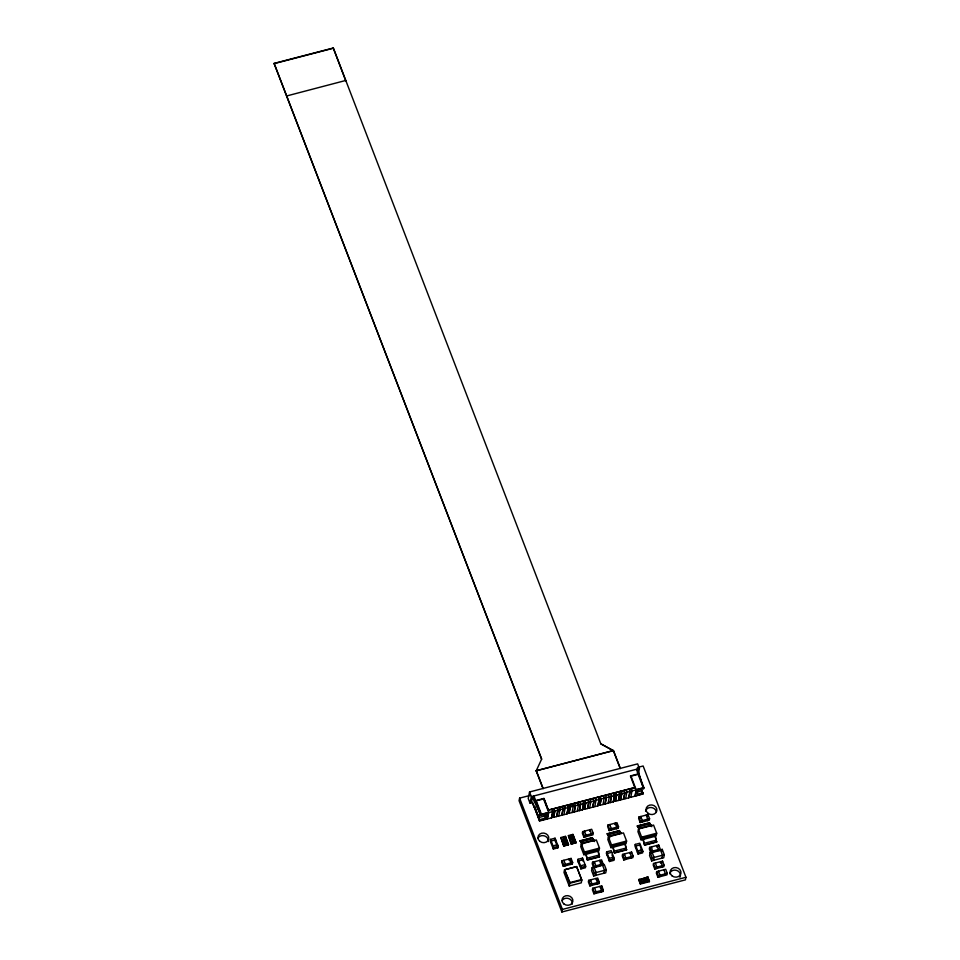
<?xml version="1.0" encoding="UTF-8"?>
<svg xmlns="http://www.w3.org/2000/svg" width="960" height="960" viewBox="0 0 960 960"><rect width="100%" height="100%" fill="white"/><g stroke="black" fill="none" stroke-linecap="round" stroke-linejoin="round"><path stroke-width="1.44" d="M542.952 788.424L536.184 770.844L541.656 759.096L274.104 63.396L333.3 48L345.732 80.724M620.16 768.348L613.404 750.756L600.828 743.832L333.3 48M529.656 795.516L519.6 798.132L519.06 800.712L561.876 912L685.416 879.864L685.956 877.284L643.14 765.996L637.392 767.496M638.364 773.664L639.432 768.504L637.644 763.872L529.548 791.976L528.216 798.432L529.992 803.076L532.8 802.344M536.184 770.844L613.452 750.504L620.412 768.588M529.992 803.076L531.336 796.62L529.548 791.976M541.632 759.228L274.104 63.396M552.828 811.68L551.964 809.232L552.852 811.548L551.544 817.872L539.448 821.016L533.016 803.568M535.692 800.592L543.924 798.444L548.364 810.168L634.86 787.548L548.388 810.036M539.052 817.476L539.916 813.336L532.38 797.448L531.528 801.576L539.052 817.476L546.204 815.616M543.48 798.936L536.268 800.808L541.536 814.488L643.452 787.98M543.924 798.444L548.364 810.168M539.856 819.564L545.52 818.088L546.372 813.96L540.708 815.424L540.924 814.392L548.388 812.448L547.104 818.652L539.64 820.596L534.828 806.472M547.428 818.94L548.76 812.484L543.504 798.804M551.544 817.872L552.744 811.44M553.992 808.824L554.892 811.14M558 810.204L556.692 816.54L553.608 817.344L554.796 810.912M553.608 817.344L554.916 811.008M550.524 839.376L550.2 840.888L553.332 849.024L557.856 847.848L558.168 846.336L555.036 838.2L550.524 839.376L553.644 847.512L553.332 849.024M557.088 808.02L557.976 810.336M550.836 842.508L551.148 841.008L555.66 839.832L555.348 841.344M556.692 816.54L557.892 810.108M563.124 809.004L562.26 806.556L563.148 808.872L561.84 815.196L558.756 816L559.944 809.568M552.708 847.392L553.02 845.88L557.544 844.716L557.856 847.848M554.724 839.712L555.036 838.2M561.84 815.196L563.04 808.764M564.288 806.148L565.188 808.464M568.296 807.528L566.988 813.852L563.904 814.656L565.092 808.236M567.384 805.344L568.272 807.66M560.868 837.54L563.88 846.288L568.512 844.5L565.392 836.364L560.868 837.54L563.88 846.288M566.988 813.852L568.176 807.432M569.436 804.804L570.324 807.12M573.324 806.088L572.136 812.52L569.052 813.324L570.24 806.892M569.052 813.324L570.36 807M565.392 836.364L568.392 845.112M572.532 804L573.42 806.316M562.056 860.76L561.744 862.26L563.304 866.34L572.34 863.988L572.652 862.476L571.092 858.408L562.056 860.76L563.616 864.828L563.304 866.34M574.584 803.472L575.472 805.788M568.392 835.584L571.404 844.32L576.048 842.544L572.916 834.408L568.392 835.584L571.404 844.32M578.472 804.756L577.284 811.176L574.188 811.98L575.388 805.56M574.188 811.98L575.508 805.656M565.116 865.86L565.428 864.348L563.868 860.28M572.916 834.408L575.916 843.144M579.732 802.128L580.62 804.444M568.992 860.256L569.28 858.876L570.852 862.944L570.54 864.456M583.74 803.52L582.432 809.844L579.336 810.648L580.536 804.216M579.336 810.648L580.656 804.324M582.816 801.324L583.716 803.64M571.092 858.408L570.78 859.92L572.34 863.988M582.432 809.844L583.62 803.412M561.876 912L562.416 909.42L519.6 798.132M588.864 802.308L588 799.86L588.888 802.176L587.58 808.5L584.484 809.304L585.684 802.872L584.904 800.664L585.768 803.112M584.484 809.304L585.804 802.98M569.208 885.984L570.012 882.552L564.552 869.7L563.988 872.424L569.208 885.984L581.256 882.852L581.82 880.14L576.6 866.568L564.552 869.7L569.772 883.272L581.82 880.14L576.6 866.568M581.94 843.792L580.152 840.78L592.2 837.648L594.6 841.56M582.648 831.612L582.336 833.124L583.896 837.192L592.932 834.852L593.244 833.34L591.684 829.272L582.648 831.612L584.208 835.68L583.896 837.192M587.58 808.5L588.768 802.068M600.828 743.832L613.428 750.636L536.22 770.712M590.028 799.452L590.916 801.768M584.784 865.992L585.072 864.612L580.56 865.788L580.872 868.932L585.384 867.756L585.696 866.244L582.564 858.108L578.052 859.284L577.74 860.796L580.272 867.168M598.92 850.812L599.484 848.1L596.352 839.964L581.304 843.876L580.74 846.6L583.872 854.736L586.608 854.016M584.172 832.524L584.448 831.144L586.02 835.212L585.708 836.724M578.364 862.416L578.676 860.904L583.188 859.728L582.912 861.12M594.036 800.832L592.728 807.168L589.632 807.972L590.832 801.54M593.112 798.648L594.012 800.964M592.728 807.168L593.916 800.736M582.252 859.62L582.564 858.108M580.872 868.932L581.184 867.42L578.052 859.284M583.872 854.736L584.436 852.012L581.304 843.876M589.584 831.12L589.872 829.74L591.444 833.808L591.12 835.32M599.184 799.5L597.876 805.824L594.78 806.628L595.98 800.196M585.672 852.876L587.4 860.064L599.448 856.932L598.248 851.088L597.72 849.732L585.672 852.876L587.4 860.064M598.26 797.304L599.16 799.632M597.876 805.824L599.064 799.392M600.324 796.776L601.212 799.092M593.988 840.66L592.2 837.648M604.212 798.06L603.024 804.492L599.928 805.284L601.128 798.864M599.928 805.284L601.236 798.96M603.408 795.972L604.308 798.288M605.472 795.432L606.36 797.748M595.896 878.484L597.456 882.552L597.144 884.064L598.956 883.596L599.268 882.084L597.696 878.016L588.66 880.368L588.348 881.88L589.92 885.948L591.72 885.48L592.032 883.968L590.472 879.9L590.184 881.28M601.272 861.384L602.832 865.452L603.144 863.94L601.584 859.872L592.548 862.224L592.236 863.736L593.796 867.804M609.36 796.716L608.172 803.148L605.076 803.952L606.276 797.52M605.076 803.952L606.384 797.628M602.448 864.912L604.524 870.336L603.9 873.348L605.712 872.88L606.336 869.868L604.248 864.432L592.2 867.564L591.576 870.588L593.664 876.012L595.476 875.544L596.1 872.52L594.012 867.096M594.072 863.136L594.36 861.756L595.92 865.824L595.608 867.336M608.556 794.628L609.444 796.956M589.92 885.948L590.232 884.436L588.66 880.368M597.72 849.732L599.448 856.932M593.664 876.012L594.288 873L592.2 867.564M610.62 794.1L611.508 796.416L610.224 802.608L613.308 801.804L614.628 795.48L613.728 793.164L614.592 795.612M610.224 802.608L611.424 796.188M592.692 888.264L592.38 889.776L593.952 893.844L602.988 891.492L603.3 889.992L601.728 885.924L592.692 888.264L594.264 892.332L593.952 893.844M607.944 825.036L607.632 826.548L609.192 830.616L618.228 828.264L618.54 826.752L616.968 822.684L607.944 825.036L609.504 829.104L609.192 830.616M613.308 801.804L614.508 795.384M609.588 837.948L607.26 833.724L619.296 830.592L621.18 833.16L609.132 836.292L607.26 833.724M615.768 792.756L616.656 795.072M595.752 893.376L596.064 891.864L594.504 887.796M619.776 794.148L618.456 800.472L615.372 801.276L616.572 794.844M615.372 801.276L616.68 794.952M626.028 843.768L626.592 841.044L623.46 832.908L608.4 836.832L607.836 839.544L610.968 847.68L613.704 846.972M618.852 791.952L619.74 794.268M606.996 854.844L609.48 861.492L613.992 860.316L614.304 858.804L611.172 850.668L606.66 851.844L606.348 853.356L606.972 854.976L607.284 853.464L611.796 852.288M611.004 830.148L611.316 828.636L609.744 824.568M618.456 800.472L619.656 794.04M601.728 885.924L601.416 887.424L602.988 891.492M614.88 824.544L615.168 823.152L616.728 827.232L616.416 828.732M601.176 891.972L601.488 890.46L599.928 886.392M624 790.62L624.888 792.936L623.604 799.128L620.52 799.932L621.72 793.5M620.52 799.932L621.816 793.656L620.928 791.34L621.804 793.74M610.968 847.68L611.532 844.968L608.4 836.832M608.844 859.86L609.156 858.348L613.68 857.172L613.368 858.684M609.48 861.492L609.792 859.98L606.66 851.844M612.72 846.12L624.828 842.688L626.544 849.888L614.496 853.02L613.98 851.664L612.72 846.12L624.828 842.688M623.604 799.128L624.804 792.696M626.064 790.08L626.952 792.396M629.148 789.276L630.036 791.592L628.752 797.796L625.668 798.6L626.856 792.168M614.496 853.02L612.78 845.82M621.084 833.604L619.296 830.592M628.752 797.796L629.952 791.364M641.868 791.196L642.936 793.98L630.816 797.256L632.004 790.824M636.612 770.34L636.852 769.176L643.872 787.62L643.656 788.652L638.004 790.128L637.14 794.256L642.804 792.78L641.796 790.164M638.184 774.3L630.984 776.184L636.24 789.864M629.784 852.54L631.344 856.608L631.032 858.12L632.844 857.652L633.156 856.14L631.584 852.072L622.56 854.424L622.248 855.936L623.808 860.004L625.62 859.524L625.932 858.024L624.36 853.944L624.072 855.336M634.932 796.188L636.264 789.732M643.872 787.62L636.408 789.564L635.22 795.984L642.588 793.812L642.804 792.78M623.808 860.004L624.12 858.492L622.56 854.424M642.936 793.98L641.844 791.328M631.272 853.584L631.584 852.072M638.952 816.972L638.64 818.484L640.212 822.552L649.236 820.2L649.56 818.688L647.988 814.62L638.952 816.972L640.524 821.04L640.212 822.552M639.156 828.912L637.368 825.9L649.416 822.768L651.816 826.68M640.476 817.884L640.764 816.504L642.324 820.572L642.012 822.084M635.268 844.404L634.956 845.916L638.076 854.052L642.6 852.876L642.912 851.364L639.78 843.228L635.268 844.404L638.4 852.54L638.076 854.052M656.136 835.932L656.7 833.22L653.568 825.084L638.508 828.996L637.944 831.72L641.076 839.856L643.812 839.136M635.58 847.536L635.892 846.024L640.404 844.848L640.116 846.24M637.452 852.42L637.764 850.908L642.288 849.732L642 851.112L640.596 847.452M641.076 839.856L641.64 837.132L638.508 828.996M642.828 838.296L654.936 834.852L656.652 842.052L644.616 845.184L644.088 843.828L642.828 838.296L654.936 834.852M647.676 816.132L647.988 814.62M647.436 820.668L647.748 819.156L646.188 815.088M644.616 845.184L642.888 837.984M649.416 822.768L651.192 825.78M638.784 879.948L647.952 876.996L649.392 881.664L640.356 884.016L638.784 879.948L647.952 876.996M640.356 884.016L638.916 879.348M650.904 852.948L651.216 851.436L660.252 849.096L658.692 845.016L649.656 847.368L649.344 848.88L650.904 852.948L652.716 852.48M660.432 849.828L662.52 855.252L661.884 858.276L663.696 857.808L664.32 854.784L662.232 849.36L650.196 852.492L649.56 855.504L651.648 860.94L653.46 860.46L654.084 857.448L651.996 852.024M652.74 852.348L651.468 846.9M651.648 860.94L652.272 857.916L650.196 852.492M656.592 846.876L656.88 845.496L658.452 849.564L658.14 851.076L659.94 850.596M660.468 862.992L660.756 861.612L662.328 865.68L662.004 867.192L663.816 866.724L664.128 865.212L662.568 861.144L653.532 863.496L653.22 865.008L654.78 869.076L656.592 868.608L656.904 867.096L655.332 863.028M658.38 846.528L658.692 845.016M654.78 869.076L655.092 867.564L653.532 863.496M656.664 871.632L656.352 873.144L657.912 877.212L666.948 874.86L667.26 873.348L665.7 869.28L656.664 871.632L658.224 875.7L657.912 877.212M661.812 851.364L662.232 849.36M658.176 872.544L658.464 871.164L660.036 875.232L659.724 876.744M662.256 862.656L662.568 861.144M665.136 875.328L665.448 873.816L663.888 869.748M274.044 63.66L333.24 48.264M286.56 95.988L345.78 80.46M531.336 796.62L639.432 768.504M638.64 773.808L630.408 775.956L634.836 787.68M568.908 805.8L573.264 804.672M636.288 792.18L642 790.692M551.46 817.644L553.512 817.104M556.608 816.3L558.756 816M561.756 814.968L563.904 814.656M566.904 813.624L568.956 813.096M574.104 811.752L572.136 812.52M579.252 810.408L577.284 811.176M582.336 809.604L584.4 809.076M587.484 808.272L589.632 807.972M592.632 806.928L594.78 806.628M597.78 805.596L599.844 805.056M604.992 803.724L603.024 804.492M610.14 802.38L608.172 803.148M613.224 801.576L615.288 801.036M618.372 800.244L620.436 799.704M623.52 798.9L625.668 798.6M628.668 797.556L630.816 797.256M561.084 838.08L565.596 836.904M568.608 836.124L573.12 834.948M584.208 835.68L593.244 833.34M609.504 829.104L618.54 826.752M640.524 821.04L649.56 818.688M553.644 847.512L558.168 846.336M563.796 845.136L568.308 843.96M571.32 843.18L575.832 842.004M580.092 841.08L592.14 837.948M607.188 834.036L619.236 830.904M637.308 826.2L648.012 823.416M564 845.676L568.512 844.5M571.524 843.72L576.048 842.544M580.152 840.78L580.704 841.98L592.752 838.848M607.812 834.936L619.86 831.804M637.368 825.9L637.92 827.1L649.968 823.968M580.704 841.98L582.036 843.336L594.084 840.204M651.288 825.324L639.252 828.456L637.92 827.1M584.436 852.012L599.484 848.1M611.532 844.968L626.592 841.044M641.64 837.132L656.7 833.22M586.956 852.828L596.316 850.392M586.2 854.232L598.248 851.088M613.296 847.176L625.344 844.044M643.416 839.352L655.452 836.208M586.956 858.216L598.992 855.084M614.052 851.172L626.1 848.04M644.16 843.336L656.208 840.204M563.616 864.828L572.652 862.476M587.46 859.764L599.508 856.632M614.556 852.72L626.604 849.588M644.676 844.884L656.724 841.752M565.056 869.664L576.492 866.688M581.184 867.42L585.696 866.244M609.792 859.98L614.304 858.804M638.4 852.54L642.912 851.364M603.144 863.94L594.108 866.292L592.548 862.224M624.12 858.492L633.156 856.14M595.632 867.204L601.056 865.8L599.772 860.34M625.644 859.404L631.056 857.988M654.096 852L656.808 851.292M594.288 873L606.336 869.868M652.272 857.916L664.32 854.784M595.5 875.412L603.936 873.228M653.484 860.34L661.92 858.144M570.012 882.552L581.448 879.576M590.232 884.436L599.268 882.084M655.092 867.564L664.128 865.212M591.744 885.348L597.168 883.932M656.616 868.476L662.04 867.06M594.264 892.332L603.3 889.992M658.224 875.7L667.26 873.348M640.476 883.416L649.512 881.064M562.416 909.42L685.956 877.284M637.116 771.648L643.656 788.652M641.544 791.076L642.588 793.812M656.652 842.052L654.876 835.164M632.124 790.932L631.236 788.616L632.1 791.064M649.656 847.368L651.216 851.436M647.82 877.596L649.392 881.664M647.34 877.152L648.912 881.22M639.516 879.192L641.076 883.26M616.656 824.196L618.228 828.264M626.544 849.888L624.756 842.988M596.088 800.304L595.2 797.988L596.064 800.436M609.132 836.292L609.66 837.648M611.988 854.892L613.392 858.552M578.592 804.852L577.704 802.536L578.568 804.984M597.384 879.528L598.956 883.596M582.036 843.336L582.552 844.692M560.064 809.676L559.164 807.36L560.04 809.808M536.244 770.58L543.204 788.664M548.388 812.448L547.104 818.652M555.372 841.212L556.788 844.872M544.512 815.472L545.52 818.088M540.924 814.392L533.904 795.948L533.664 797.112L540.708 815.424M534.384 806.916L539.64 820.596M637.896 770.004L642.444 785.184M669.672 873.768A5.472 4.8 11.7 0 1 676.74 870.432A5.472 4.8 11.7 0 1 679.92 877.26M645.588 811.164A5.472 4.8 11.7 0 1 651.252 807.528A5.472 4.8 11.7 0 1 656.364 812.232M537.936 838.104A5.472 4.8 11.7 0 1 544.56 835.944A5.472 4.8 11.7 0 1 548.196 841.596M562.02 900.708A5.472 4.8 11.7 0 1 568.644 898.548A5.472 4.8 11.7 0 1 572.268 904.2M565.692 840.468L563.496 841.044L565.692 840.468M573.216 838.512L571.02 839.088L573.216 838.512M562.956 840.756C565.836 844.332 567.312 837.096 562.956 840.756M570.492 838.8C573.36 842.364 574.836 835.14 570.492 838.8M567.084 842.784C561.264 846.048 565.272 840.48 567.084 842.784M574.608 840.828C568.8 844.092 572.796 838.524 574.608 840.828M645.684 880.8C642.24 883.62 644.04 874.968 645.684 880.8M643.488 881.424C642.168 884.1 639.3 878.94 642.3 879.264C642.42 879.528 640.944 882.144 643.488 881.424M645.096 880.788C643.26 881.484 644.376 877.068 645.096 880.788M647.784 880.716L646.704 881.088L645.648 878.328L647.784 880.716M565.092 837.876L562.5 839.652L565.56 838.848L565.092 837.876M572.616 835.92L570.024 837.696L573.096 836.892L572.616 835.92M539.808 841.332A5.472 4.8 11.7 0 0 548.724 839.016A5.472 4.8 11.7 0 0 541.596 833.22A5.472 4.8 11.7 0 0 539.808 841.332M671.988 875.82A5.472 4.8 11.7 0 0 680.904 873.504A5.472 4.8 11.7 0 0 673.764 867.708A5.472 4.8 11.7 0 0 671.988 875.82M563.892 903.936A5.472 4.8 11.7 0 0 572.808 901.608A5.472 4.8 11.7 0 0 565.68 895.812A5.472 4.8 11.7 0 0 563.892 903.936M647.904 813.216A5.472 4.8 11.7 0 0 656.82 810.9A5.472 4.8 11.7 0 0 649.692 805.104A5.472 4.8 11.7 0 0 647.904 813.216"/></g></svg>
